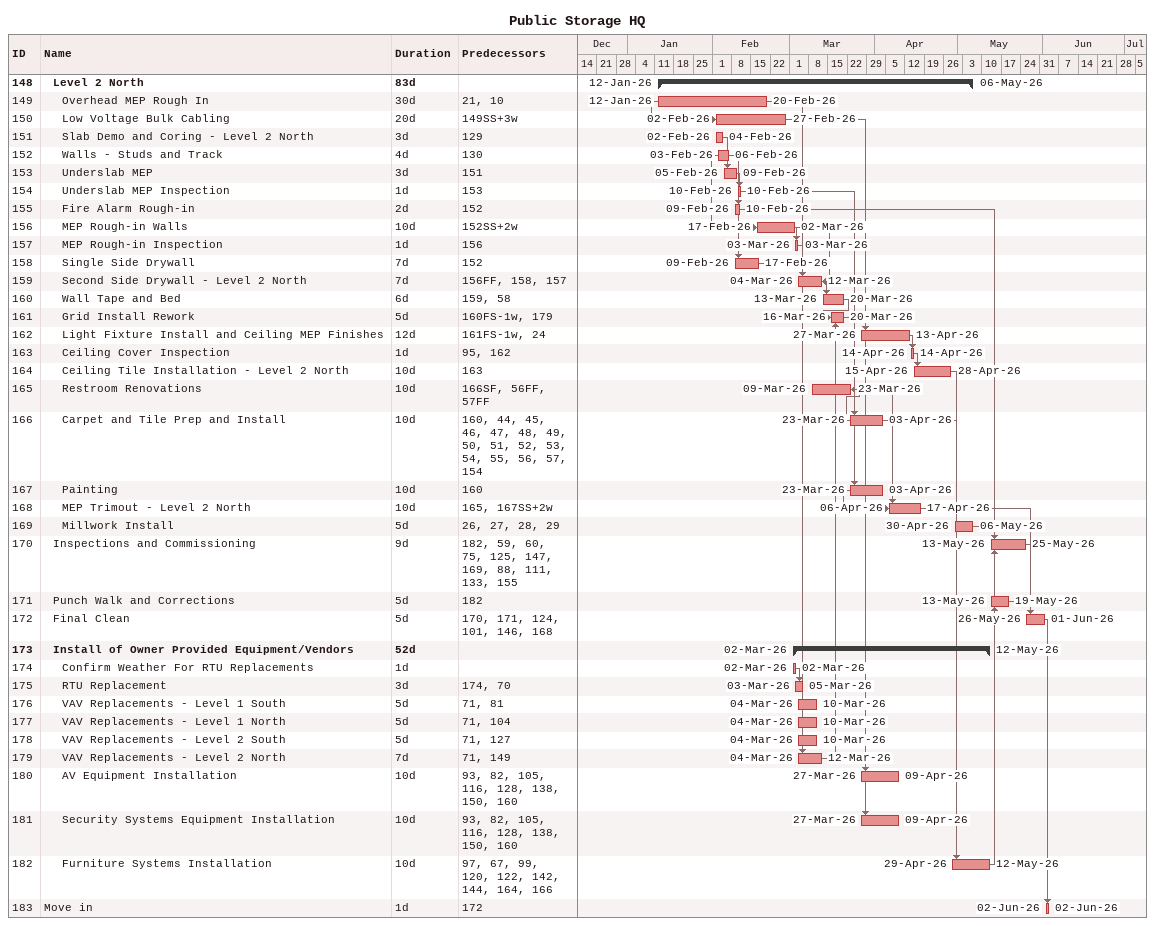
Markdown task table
Public Storage HQ

| ID | Level | Task | Duration | Start | Finish | Predecessors |
|---|---|---|---|---|---|---|
| 148 | 2 | **Level 2 North** | 83d | 2026-01-12 | 2026-05-06 |  |
| 149 | 3 | Overhead MEP Rough In | 30d | 2026-01-12 | 2026-02-20 | 21, 10 |
| 150 | 3 | Low Voltage Bulk Cabling | 20d | 2026-02-02 | 2026-02-27 | 149SS+3w |
| 151 | 3 | Slab Demo and Coring - Level 2 North | 3d | 2026-02-02 | 2026-02-04 | 129 |
| 152 | 3 | Walls - Studs and Track | 4d | 2026-02-03 | 2026-02-06 | 130 |
| 153 | 3 | Underslab MEP | 3d | 2026-02-05 | 2026-02-09 | 151 |
| 154 | 3 | Underslab MEP Inspection | 1d | 2026-02-10 | 2026-02-10 | 153 |
| 155 | 3 | Fire Alarm Rough-in | 2d | 2026-02-09 | 2026-02-10 | 152 |
| 156 | 3 | MEP Rough-in Walls | 10d | 2026-02-17 | 2026-03-02 | 152SS+2w |
| 157 | 3 | MEP Rough-in Inspection | 1d | 2026-03-03 | 2026-03-03 | 156 |
| 158 | 3 | Single Side Drywall | 7d | 2026-02-09 | 2026-02-17 | 152 |
| 159 | 3 | Second Side Drywall - Level 2 North | 7d | 2026-03-04 | 2026-03-12 | 156FF, 158, 157 |
| 160 | 3 | Wall Tape and Bed | 6d | 2026-03-13 | 2026-03-20 | 159, 58 |
| 161 | 3 | Grid Install Rework | 5d | 2026-03-16 | 2026-03-20 | 160FS-1w, 179 |
| 162 | 3 | Light Fixture Install and Ceiling MEP Finishes | 12d | 2026-03-27 | 2026-04-13 | 161FS-1w, 24 |
| 163 | 3 | Ceiling Cover Inspection | 1d | 2026-04-14 | 2026-04-14 | 95, 162 |
| 164 | 3 | Ceiling Tile Installation - Level 2 North | 10d | 2026-04-15 | 2026-04-28 | 163 |
| 165 | 3 | Restroom Renovations | 10d | 2026-03-09 | 2026-03-23 | 166SF, 56FF, 57FF |
| 166 | 3 | Carpet and Tile Prep and Install | 10d | 2026-03-23 | 2026-04-03 | 160, 44, 45, 46, 47, 48, 49, 50, 51, 52, 53, 54, 55, 56, 57, 154 |
| 167 | 3 | Painting | 10d | 2026-03-23 | 2026-04-03 | 160 |
| 168 | 3 | MEP Trimout - Level 2 North | 10d | 2026-04-06 | 2026-04-17 | 165, 167SS+2w |
| 169 | 3 | Millwork Install | 5d | 2026-04-30 | 2026-05-06 | 26, 27, 28, 29 |
| 170 | 2 | Inspections and Commissioning | 9d | 2026-05-13 | 2026-05-25 | 182, 59, 60, 75, 125, 147, 169, 88, 111, 133, 155 |
| 171 | 2 | Punch Walk and Corrections | 5d | 2026-05-13 | 2026-05-19 | 182 |
| 172 | 2 | Final Clean | 5d | 2026-05-26 | 2026-06-01 | 170, 171, 124, 101, 146, 168 |
| 173 | 2 | **Install of Owner Provided Equipment/Vendors** | 52d | 2026-03-02 | 2026-05-12 |  |
| 174 | 3 | Confirm Weather For RTU Replacements | 1d | 2026-03-02 | 2026-03-02 |  |
| 175 | 3 | RTU Replacement | 3d | 2026-03-03 | 2026-03-05 | 174, 70 |
| 176 | 3 | VAV Replacements - Level 1 South | 5d | 2026-03-04 | 2026-03-10 | 71, 81 |
| 177 | 3 | VAV Replacements - Level 1 North | 5d | 2026-03-04 | 2026-03-10 | 71, 104 |
| 178 | 3 | VAV Replacements - Level 2 South | 5d | 2026-03-04 | 2026-03-10 | 71, 127 |
| 179 | 3 | VAV Replacements - Level 2 North | 7d | 2026-03-04 | 2026-03-12 | 71, 149 |
| 180 | 3 | AV Equipment Installation | 10d | 2026-03-27 | 2026-04-09 | 93, 82, 105, 116, 128, 138, 150, 160 |
| 181 | 3 | Security Systems Equipment Installation | 10d | 2026-03-27 | 2026-04-09 | 93, 82, 105, 116, 128, 138, 150, 160 |
| 182 | 3 | Furniture Systems Installation | 10d | 2026-04-29 | 2026-05-12 | 97, 67, 99, 120, 122, 142, 144, 164, 166 |
| 183 | 1 | Move in | 1d | 2026-06-02 | 2026-06-02 | 172 |
